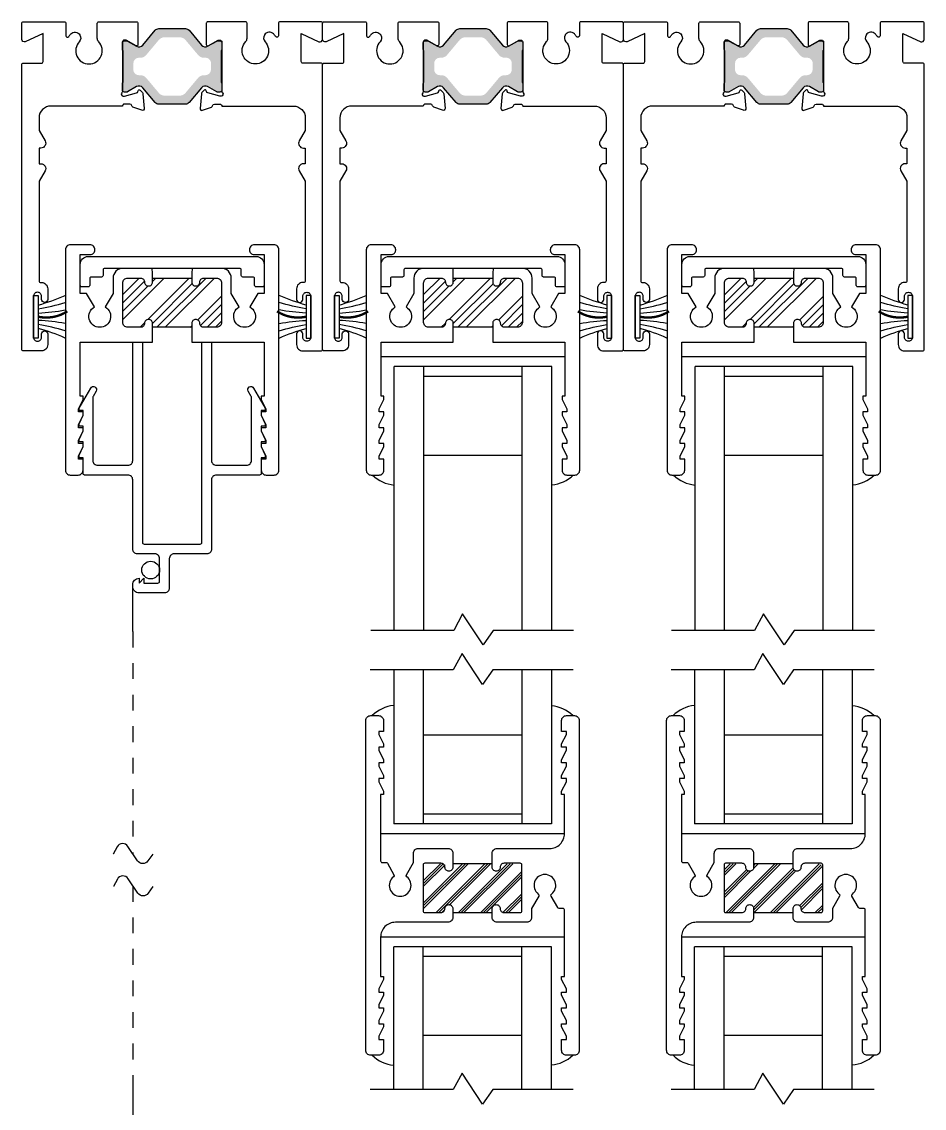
# Model space of a CAD drawing. Extents: x -58 to 121, y -68 to 28.
# Drawn here: x -6.29 to -0.56, y 14.49 to 21.39 of the extents above; entities that cross this region are included whole.
import ezdxf

# ---------------------------------------------------------------- set-up
doc = ezdxf.new("R2010")
doc.units = 0
doc.header["$LTSCALE"] = 0.25
doc.header["$MEASUREMENT"] = 0
doc.linetypes.add('HIDDEN', pattern=[0.375, 0.25, -0.125])
doc.layers.get('0').update_dxf_attribs({"linetype": 'CONTINUOUS'})
for name, color, linetype in [('FRAME', 1, 'CONTINUOUS'), ('GEOMETRY', 7, 'CONTINUOUS'), ('GLASS-VINYL', 7, 'CONTINUOUS'), ('SASH', 5, 'CONTINUOUS'), ('SEAL', 7, 'CONTINUOUS'), ('VENT', 5, 'CONTINUOUS')]:
    doc.layers.add(name, color=color, linetype=linetype)
doc.styles.get("Standard").update_dxf_attribs({"font": 'simplex.shx'})

# ---------------------------------------------------------------- blocks, each defined once
blk = doc.blocks.new('3766 SCREEN ADAPTER')
blk.add_line((0.25, 1.8363), (0.25, 1.544))
blk.add_lwpolyline([(0.21, 1.528), (0.18, 1.498), (0.18, 1.528), (0.09, 1.528, 0.414214), (0.08, 1.518), (0.08, 1.373, 0.414214), (0.11, 1.343), (0.22, 1.343, -0.414214), (0.25, 1.313), (0.25, 0.873, 0.414214), (0.28, 0.843), (0.555, 0.843, -0.414214), (0.565, 0.833), (0.565, 0.733), (0.59, 0.733), (0.59, 0.718), (0.565, 0.663), (0.565, 0.633), (0.59, 0.633), (0.59, 0.618), (0.565, 0.563), (0.565, 0.533), (0.59, 0.533), (0.59, 0.518), (0.565, 0.463), (0.565, 0.433), (0.59, 0.433), (0.59, 0.418), (0.5167, 0.291, -1), (0.482, 0.311), (0.5017, 0.345, 0.131652), (0.503, 0.35), (0.503, 0.75, 0.414214), (0.472, 0.781), (0.28, 0.781, 0.414214), (0.25, 0.751), (0.25, 0), (0.188, 0), (0.188, 1.271, 0.414214), (0.178, 1.281), (-0.178, 1.281, 0.414214), (-0.188, 1.271), (-0.188, 0), (-0.25, 0), (-0.25, 0.751, 0.414214), (-0.28, 0.781), (-0.472, 0.781, 0.414214), (-0.503, 0.75), (-0.503, 0.35, 0.131652), (-0.5017, 0.345), (-0.482, 0.311, -1), (-0.5167, 0.291), (-0.59, 0.418), (-0.59, 0.433), (-0.565, 0.433), (-0.565, 0.463), (-0.59, 0.518), (-0.59, 0.533), (-0.565, 0.533), (-0.565, 0.563), (-0.59, 0.618), (-0.59, 0.633), (-0.565, 0.633), (-0.565, 0.663), (-0.59, 0.718), (-0.59, 0.733), (-0.565, 0.733), (-0.565, 0.833, -0.414214), (-0.555, 0.843), (-0.28, 0.843, 0.414214), (-0.25, 0.873), (-0.25, 1.313, -0.414214), (-0.22, 1.343), (-0.012, 1.343, 0.414214), (0.018, 1.373), (0.018, 1.56, -0.414214), (0.048, 1.59), (0.21, 1.59, -0.414214), (0.25, 1.55), (0.25, 1.538, -0.414214), (0.21, 1.498)], format="xyb", close=True)
blk.add_circle((0.1363, 1.4455), 0.0563)
blk = doc.blocks.new('RALE-SREADER')
at = {"layer": 'GEOMETRY', "color": 1}
blk.add_lwpolyline([(0.135, -0.08), (0.07, -0.08, 0.414214), (0.06, -0.09), (0.06, -0.133, -0.414214), (0.05, -0.143), (0.01, -0.143, -0.414214), (0, -0.133), (0, 0, -0.414214), (0.05, 0.05), (1.116, 0.05, -0.414214), (1.166, 0), (1.166, -0.133, -0.414214), (1.156, -0.143), (1.116, -0.143, -0.414214), (1.106, -0.133), (1.106, -0.09, 0.414214), (1.096, -0.08), (1.031, -0.08, -0.414214), (1.021, -0.07), (1.021, -0.035, 0.414214), (1.011, -0.025), (0.155, -0.025, 0.414214), (0.145, -0.035), (0.145, -0.07, -0.414214)], format="xyb", close=True, dxfattribs=at)
blk = doc.blocks.new('3075 TOP RAIL')
h = blk.add_hatch()
h.set_pattern_fill('ANSI34', scale=0.3, style=0)
h.set_pattern_definition([(45, (-1.25166, -5.8604), (-0.159099, 0.159099), []), (45, (-1.19863, -5.8604), (-0.159099, 0.159099), []), (45, (-1.1456, -5.8604), (-0.159099, 0.159099), []), (45, (-1.09256, -5.8604), (-0.159099, 0.159099), [])])
h.paths.add_polyline_path([(-0.125, 0.312), (-0.125, 0.286, -0.414214), (-0.149, 0.262), (-0.151, 0.262, -0.414214), (-0.175, 0.286), (-0.175, 0.287, 0.414214), (-0.2, 0.312), (-0.282, 0.312, 0.414214), (-0.313, 0.281), (-0.313, 0.031, 0.414214), (-0.282, 0), (-0.2, 0, 0.414214), (-0.175, 0.025, -0.414214), (-0.15, 0.05), (-0.149, 0.05, -0.414214), (-0.125, 0.026), (-0.125, 0), (0.125, 0), (0.125, 0.026, -0.414214), (0.149, 0.05), (0.15, 0.05, -0.414214), (0.175, 0.025, 0.414214), (0.2, 0), (0.282, 0, 0.414214), (0.313, 0.031), (0.313, 0.281, 0.414214), (0.282, 0.312), (0.2, 0.312, 0.414214), (0.175, 0.287), (0.175, 0.286, -0.414214), (0.151, 0.262), (0.149, 0.262, -0.414214), (0.125, 0.286), (0.125, 0.312)])
at = {"color": 7}
for p, q in [((-0.125, 0.312), (0.125, 0.312)), ((0.125, 0), (-0.125, 0))]:
    blk.add_line(p, q, dxfattribs=at)
for points in [[(-0.149, 0.05), (-0.15, 0.05, 0.414214), (-0.175, 0.025, -0.414214), (-0.2, 0), (-0.282, 0, -0.414214), (-0.313, 0.031), (-0.313, 0.281, -0.414214), (-0.282, 0.312), (-0.2, 0.312, -0.414214), (-0.175, 0.287), (-0.175, 0.286, 0.414214), (-0.151, 0.262), (-0.149, 0.262, 0.414214), (-0.125, 0.286), (-0.125, 0.343), (-0.126, 0.374), (-0.156, 0.374), (-0.313, 0.374, 0.414214), (-0.375, 0.312), (-0.375, 0.2145), (-0.4245, 0.1288, -3.732051), (-0.4935, 0.1288), (-0.543, 0.2145), (-0.583, 0.2145), (-0.583, 0.461), (-0.519, 0.461, 0.414214), (-0.49, 0.49), (-0.49, 0.492, 0.414214), (-0.521, 0.523), (-0.646, 0.523, 0.414214), (-0.677, 0.492), (-0.677, -0.906, 0.414214), (-0.646, -0.937), (-0.596, -0.937, 0.414214), (-0.565, -0.906), (-0.565, -0.837), (-0.595, -0.837), (-0.595, -0.817), (-0.565, -0.757), (-0.565, -0.737), (-0.595, -0.737), (-0.595, -0.717), (-0.565, -0.657), (-0.565, -0.637), (-0.595, -0.637), (-0.595, -0.617), (-0.565, -0.557), (-0.565, -0.537), (-0.595, -0.537), (-0.595, -0.517), (-0.565, -0.457), (-0.565, -0.437), (-0.583, -0.437), (-0.583, -0.094), (-0.125, -0.094), (-0.125, 0.026, 0.414214)], [(0.583, -0.437), (0.565, -0.437), (0.565, -0.457), (0.595, -0.517), (0.595, -0.537), (0.565, -0.537), (0.565, -0.557), (0.595, -0.617), (0.595, -0.637), (0.565, -0.637), (0.565, -0.657), (0.595, -0.717), (0.595, -0.737), (0.565, -0.737), (0.565, -0.757), (0.595, -0.817), (0.595, -0.837), (0.565, -0.837), (0.565, -0.906, 0.414214), (0.596, -0.937), (0.646, -0.937, 0.414214), (0.677, -0.906), (0.677, 0.492, 0.414214), (0.646, 0.523), (0.521, 0.523, 0.414214), (0.49, 0.492), (0.49, 0.49, 0.414214), (0.519, 0.461), (0.583, 0.461), (0.583, 0.2145), (0.543, 0.2145), (0.4935, 0.1288, -3.732051), (0.4245, 0.1288), (0.375, 0.2145), (0.375, 0.312, 0.414214), (0.313, 0.374), (0.156, 0.374), (0.127, 0.374), (0.125, 0.343), (0.125, 0.286, 0.414214), (0.149, 0.262), (0.151, 0.262, 0.414214), (0.175, 0.286), (0.175, 0.287, -0.414214), (0.2, 0.312), (0.282, 0.312, -0.414214), (0.313, 0.281), (0.313, 0.031, -0.414214), (0.282, 0), (0.2, 0, -0.414214), (0.175, 0.025, 0.414214), (0.15, 0.05), (0.149, 0.05, 0.414214), (0.125, 0.026), (0.125, -0.094), (0.583, -0.094)]]:
    blk.add_lwpolyline(points, format="xyb", close=True)
blk.add_blockref('RALE-SREADER', (-0.583, 0.399))
blk = doc.blocks.new('3091 MUNTIN BAR')
at = {"linetype": 'Continuous'}
h = blk.add_hatch(dxfattribs=at)
h.set_pattern_fill('PLAST', scale=0.4, angle=45, style=0)
h.set_pattern_definition([(45, (-6.89048, -24.30116), (-0.07071068, 0.07071068), []), (45, (-6.89932, -24.29232), (-0.07071068, 0.07071068), []), (45, (-6.90816, -24.28348), (-0.07071068, 0.07071068), [])])
edge = h.paths.add_edge_path()
edge.add_line((-0.8015, 0.137), (-0.5515, 0.137))
edge.add_line((-0.5515, 0.137), (-0.5515, 0.11))
edge.add_arc((-0.5265, 0.11), 0.025, 180, 364.58122)
edge.add_line((-0.5015, 0.112), (-0.5015, 0.137))
edge.add_line((-0.5015, 0.137), (-0.3945, 0.137))
edge.add_arc((-0.3945, 0.106), 0.031, 0, 90, ccw=False)
edge.add_line((-0.3635, 0.106), (-0.3635, -0.144))
edge.add_arc((-0.3945, -0.144), 0.031, -90, 0, ccw=False)
edge.add_line((-0.3945, -0.175), (-0.5015, -0.175))
edge.add_line((-0.5015, -0.175), (-0.5015, -0.15))
edge.add_arc((-0.5266, -0.15), 0.025, 0, 175.41878)
edge.add_line((-0.5515, -0.148), (-0.5515, -0.175))
edge.add_line((-0.5515, -0.175), (-0.8015, -0.175))
edge.add_line((-0.8015, -0.175), (-0.8015, -0.15))
edge.add_arc((-0.8266, -0.15), 0.025, 0, 175.41878)
edge.add_arc((-0.8812, -0.1456), 0.0297, 278.98642, 355.41878, ccw=False)
edge.add_line((-0.8765, -0.175), (-0.9585, -0.175))
edge.add_arc((-0.9585, -0.144), 0.031, 180, 270, ccw=False)
edge.add_line((-0.9895, -0.144), (-0.9895, 0.106))
edge.add_arc((-0.9585, 0.106), 0.031, 90, 180, ccw=False)
edge.add_line((-0.9585, 0.137), (-0.8515, 0.137))
edge.add_line((-0.8515, 0.137), (-0.8515, 0.112))
edge.add_arc((-0.8265, 0.112), 0.025, 180, 359.99542)
edge.add_line((-0.8015, 0.112), (-0.8015, 0.137))
at = {"color": 7}
for p, q in [((-0.552, 0.137), (-0.802, 0.137)), ((-0.552, -0.175), (-0.802, -0.175))]:
    blk.add_line(p, q, dxfattribs=at)
for points in [[(-0.802, 0.13), (-0.802, 0.115, -0.414214), (-0.827, 0.09), (-0.827, 0.09, -0.414214), (-0.852, 0.115, 0.414214), (-0.877, 0.14), (-0.98, 0.14, 0.414214), (-0.99, 0.13), (-0.99, -0.162, 0.414214), (-0.98, -0.172), (-0.877, -0.172, 0.414214), (-0.852, -0.147), (-0.852, -0.147, -0.414214), (-0.827, -0.122), (-0.827, -0.122, -0.414214), (-0.802, -0.147), (-0.802, -0.203, -0.414214), (-0.833, -0.234), (-1.166, -0.234, 0.414214), (-1.26, -0.328), (-1.26, -0.577), (-1.242, -0.577), (-1.242, -0.597), (-1.272, -0.657), (-1.272, -0.677), (-1.242, -0.677), (-1.242, -0.697), (-1.272, -0.757), (-1.272, -0.777), (-1.242, -0.777), (-1.242, -0.797), (-1.272, -0.857), (-1.272, -0.877), (-1.242, -0.877), (-1.242, -0.897), (-1.272, -0.957), (-1.272, -0.977), (-1.242, -0.977), (-1.242, -1.046, -0.414214), (-1.273, -1.077), (-1.323, -1.077, -0.414214), (-1.354, -1.046), (-1.354, 1.046, -0.414214), (-1.323, 1.077), (-1.273, 1.077, -0.414214), (-1.242, 1.046), (-1.242, 0.977), (-1.272, 0.977), (-1.272, 0.957), (-1.242, 0.897), (-1.242, 0.877), (-1.272, 0.877), (-1.272, 0.857), (-1.242, 0.797), (-1.242, 0.777), (-1.272, 0.777), (-1.272, 0.757), (-1.242, 0.697), (-1.242, 0.677), (-1.272, 0.677), (-1.272, 0.657), (-1.242, 0.597), (-1.242, 0.577), (-1.26, 0.577), (-1.26, 0.1555, 0.414214), (-1.25, 0.1455), (-1.2258, 0.1455, -0.267949), (-1.2171, 0.1405), (-1.1752, 0.0679, -0.377509), (-1.1778, 0.0549, 2.965263), (-1.0942, 0.0549, -0.377509), (-1.0968, 0.0679), (-1.052, 0.1455), (-1.052, 0.203, -0.414214), (-1.021, 0.234), (-0.832, 0.234, -0.414214), (-0.802, 0.204), (-0.802, 0.1225)], [(-0.552, 0.1225), (-0.552, 0.204, -0.414214), (-0.522, 0.234), (-0.188, 0.234, 0.414214), (-0.094, 0.328), (-0.094, 0.577), (-0.112, 0.577), (-0.112, 0.597), (-0.082, 0.657), (-0.082, 0.677), (-0.112, 0.677), (-0.112, 0.697), (-0.082, 0.757), (-0.082, 0.777), (-0.112, 0.777), (-0.112, 0.797), (-0.082, 0.857), (-0.082, 0.877), (-0.112, 0.877), (-0.112, 0.897), (-0.082, 0.957), (-0.082, 0.977), (-0.112, 0.977), (-0.112, 1.046, -0.414214), (-0.081, 1.077), (-0.031, 1.077, -0.414214), (0, 1.046), (0, -1.046, -0.414214), (-0.031, -1.077), (-0.081, -1.077, -0.414214), (-0.112, -1.046), (-0.112, -0.977), (-0.082, -0.977), (-0.082, -0.957), (-0.112, -0.897), (-0.112, -0.877), (-0.082, -0.877), (-0.082, -0.857), (-0.112, -0.797), (-0.112, -0.777), (-0.082, -0.777), (-0.082, -0.757), (-0.112, -0.697), (-0.112, -0.677), (-0.082, -0.677), (-0.082, -0.657), (-0.112, -0.597), (-0.112, -0.577), (-0.094, -0.577), (-0.094, -0.1555, 0.414214), (-0.104, -0.1455), (-0.1282, -0.1455, -0.267949), (-0.1369, -0.1405), (-0.1788, -0.0679, -0.377509), (-0.1762, -0.0549, 2.965263), (-0.2598, -0.0549, -0.377509), (-0.2572, -0.0679), (-0.302, -0.1455), (-0.302, -0.203, -0.414214), (-0.333, -0.234), (-0.521, -0.234, -0.414214), (-0.552, -0.203), (-0.552, -0.147, -0.414214), (-0.527, -0.122, -0.414214), (-0.502, -0.147, 0.414214), (-0.477, -0.172), (-0.374, -0.172, 0.414214), (-0.364, -0.162), (-0.364, 0.13, 0.414214), (-0.374, 0.14), (-0.477, 0.14, 0.414214), (-0.502, 0.115), (-0.502, 0.115, -0.414214), (-0.527, 0.09), (-0.527, 0.09, -0.414214), (-0.552, 0.115), (-0.552, 0.13)]]:
    blk.add_lwpolyline(points, format="xyb")
blk = doc.blocks.new('3700-HEAD')
h = blk.add_hatch(color=7)
h.dxf.hatch_style = 1
h.paths.add_polyline_path([(1.0613, 2.0236, 0.221694), (1.0382, 2.0344), (0.8698, 2.0344, 0.221694), (0.8467, 2.0236), (0.7672, 1.9289, -0.36397), (0.7289, 1.9221), (0.6711, 1.9555, 0.131653), (0.6652, 1.9571), (0.6509, 1.9571, 0.414214), (0.639, 1.9452), (0.639, 1.9022, 0.236168), (0.643, 1.8943), (0.643, 1.6943, 0.236068), (0.639, 1.6864), (0.639, 1.6434, 0.414894), (0.6509, 1.6315), (0.6652, 1.6315, 0.131653), (0.6711, 1.6331), (0.7289, 1.6665, -0.36397), (0.7672, 1.6597), (0.8467, 1.565, 0.221694), (0.8698, 1.5542), (1.0382, 1.5542, 0.221694), (1.0613, 1.565), (1.1408, 1.6597, -0.36397), (1.1791, 1.6665), (1.2369, 1.6331, 0.131653), (1.2428, 1.6315), (1.2571, 1.6315, 0.414214), (1.269, 1.6434), (1.269, 1.6864, 0.23617), (1.265, 1.6943), (1.265, 1.8943, 0.236068), (1.269, 1.9022), (1.269, 1.9452, 0.414948), (1.2571, 1.9571), (1.2428, 1.9571, 0.131653), (1.2369, 1.9555), (1.1791, 1.9221, -0.36397), (1.1408, 1.9289)])
h.paths.add_polyline_path([(1.0384, 1.9624), (1.1188, 1.8666, 0.221696), (1.155, 1.8497), (1.1641, 1.8497, -0.418301), (1.2001, 1.8142), (1.2001, 1.7744, -0.410138), (1.1651, 1.7389), (1.155, 1.7389, 0.221696), (1.1188, 1.722), (1.0384, 1.6262, -0.221696), (1.0023, 1.6093), (0.9057, 1.6093, -0.221696), (0.8696, 1.6262), (0.7892, 1.722, 0.221696), (0.753, 1.7389), (0.7439, 1.7389, -0.418302), (0.7079, 1.7744), (0.7079, 1.8142, -0.410138), (0.7429, 1.8497), (0.753, 1.8497, 0.221696), (0.7892, 1.8666), (0.8696, 1.9624, -0.221696), (0.9057, 1.9793), (1.0023, 1.9793, -0.221696)], flags=16)
for points in [[(0.11, 1.3878), (0.148, 1.322, -0.57735), (0.122, 1.277), (0.11, 1.277), (0.11, 1.177), (0.122, 1.177, -0.57735), (0.148, 1.132), (0.11, 1.0662), (0.11, 0.434, 0.414214), (0.12, 0.424), (0.125, 0.424, -0.414214), (0.165, 0.384), (0.165, 0.317, -0.414214), (0.145, 0.297), (0.1445, 0.297, -0.414214), (0.125, 0.3165), (0.125, 0.3375, 0.414214), (0.1005, 0.362), (0.0995, 0.362, 0.414214), (0.075, 0.3375), (0.075, 0.0765, 0.414214), (0.0995, 0.052), (0.1005, 0.052, 0.414214), (0.125, 0.0765), (0.125, 0.0975, -0.414214), (0.1445, 0.117), (0.1455, 0.117, -0.414214), (0.165, 0.0975), (0.165, 0.03, -0.414214), (0.125, -0.01), (0.01, -0.01, -0.414214), (0, 0), (0, 1.805, -0.414214), (0.01, 1.815), (0.125, 1.815, 0.414214), (0.135, 1.825), (0.135, 2.003), (0.0227, 1.9515, -0.546624), (0, 1.966), (0, 2.068, -0.414214), (0.01, 2.078), (0.2696, 2.078, -0.414214), (0.2796, 2.068), (0.2796, 1.9895, 0.733941), (0.2978, 1.9838, -0.034035), (0.3112, 2.0005, -0.505732), (0.3688, 1.994), (0.3693, 1.9931, -0.327538), (0.3647, 1.9508, 0.652778), (0.4266, 1.81, 0.660027), (0.4873, 1.952, -0.193039), (0.479, 1.9728), (0.479, 2.068, -0.414214), (0.489, 2.078), (0.7273, 2.078, -0.414214), (0.7373, 2.068), (0.7373, 1.9325, -0.585524), (0.7254, 1.9258), (0.6656, 1.9593, 0.137872), (0.6594, 1.961), (0.6507, 1.961, 0.414214), (0.6389, 1.9492), (0.6389, 1.6357, -0.213422), (0.635, 1.6269, 0.6885), (0.6429, 1.6062), (0.6492, 1.6062, 0.065543), (0.6522, 1.6066), (0.7281, 1.627, 0.267949), (0.7364, 1.6353), (0.7376, 1.6398, -0.57735), (0.7508, 1.6433), (0.7651, 1.629, -0.176327), (0.7685, 1.6217), (0.7767, 1.5285, -0.548619), (0.7609, 1.5164), (0.7053, 1.5366, -0.263725), (0.6978, 1.5455, 0.359508), (0.6862, 1.5551), (0.6507, 1.5551, 0.414214), (0.6389, 1.5433), (0.185, 1.5433, 0.414214), (0.11, 1.4683), (0.11, 1.388)], [(1.798, 1.3878), (1.76, 1.322, 0.57735), (1.786, 1.277), (1.798, 1.277), (1.798, 1.177), (1.786, 1.177, 0.57735), (1.76, 1.132), (1.798, 1.0662), (1.798, 0.434, -0.414214), (1.788, 0.424), (1.783, 0.424, 0.414214), (1.743, 0.384), (1.743, 0.317, 0.414214), (1.763, 0.297), (1.7635, 0.297, 0.414214), (1.783, 0.3165), (1.783, 0.3375, -0.414214), (1.8075, 0.362), (1.8085, 0.362, -0.414214), (1.833, 0.3375), (1.833, 0.0765, -0.414214), (1.8085, 0.052), (1.8075, 0.052, -0.414214), (1.783, 0.0765), (1.783, 0.0975, 0.414214), (1.7635, 0.117), (1.7625, 0.117, 0.414214), (1.743, 0.0975), (1.743, 0.03, 0.414214), (1.783, -0.01), (1.898, -0.01, 0.414214), (1.908, 0), (1.908, 1.805, 0.414214), (1.898, 1.815), (1.783, 1.815, -0.414214), (1.773, 1.825), (1.773, 2.003), (1.8853, 1.9515, 0.546624), (1.908, 1.966), (1.908, 2.068, 0.414214), (1.898, 2.078), (1.6384, 2.078, 0.414214), (1.6284, 2.068), (1.6284, 1.9895, -0.733941), (1.6102, 1.9838, 0.034035), (1.5968, 2.0005, 0.505732), (1.5392, 1.994), (1.5387, 1.9931, 0.327538), (1.5433, 1.9508, -0.652778), (1.4814, 1.81, -0.660027), (1.4207, 1.952, 0.193039), (1.429, 1.9728), (1.429, 2.068, 0.414214), (1.419, 2.078), (1.1807, 2.078, 0.414214), (1.1707, 2.068), (1.1707, 1.9325, 0.585524), (1.1826, 1.9258), (1.2424, 1.9593, -0.137872), (1.2486, 1.961), (1.2573, 1.961, -0.414214), (1.2691, 1.9492), (1.2691, 1.6357, 0.213422), (1.273, 1.6269, -0.6885), (1.2651, 1.6062), (1.2588, 1.6062, -0.065543), (1.2558, 1.6066), (1.1799, 1.627, -0.267949), (1.1716, 1.6353), (1.1704, 1.6398, 0.57735), (1.1572, 1.6433), (1.1429, 1.629, 0.176327), (1.1395, 1.6217), (1.1313, 1.5285, 0.548619), (1.1471, 1.5164), (1.2027, 1.5366, 0.263725), (1.2102, 1.5455, -0.359508), (1.2218, 1.5551), (1.2573, 1.5551, -0.414214), (1.2691, 1.5433), (1.723, 1.5433, -0.414214), (1.798, 1.4683), (1.798, 1.388)]]:
    blk.add_lwpolyline(points, format="xyb")
at = {"color": 7}
blk.add_lwpolyline([(0.7289, 1.9221, 0.36397), (0.7672, 1.9289), (0.8467, 2.0236, -0.221694), (0.8698, 2.0344), (1.0382, 2.0344, -0.221694), (1.0613, 2.0236), (1.1408, 1.9289, 0.36397), (1.1791, 1.9221), (1.2369, 1.9555, -0.131653), (1.2428, 1.9571), (1.2571, 1.9571, -0.414214), (1.269, 1.9452), (1.269, 1.9022, -0.236068), (1.265, 1.8943), (1.265, 1.6943, -0.236068), (1.269, 1.6864), (1.269, 1.6434, -0.414214), (1.2571, 1.6315), (1.2428, 1.6315, -0.131653), (1.2369, 1.6331), (1.1791, 1.6665, 0.36397), (1.1408, 1.6597), (1.0613, 1.565, -0.221694), (1.0382, 1.5542), (0.8698, 1.5542, -0.221694), (0.8467, 1.565), (0.7672, 1.6597, 0.36397), (0.7289, 1.6665), (0.6711, 1.6331, -0.131653), (0.6652, 1.6315), (0.6509, 1.6315, -0.414214), (0.639, 1.6434), (0.639, 1.6864, -0.236068), (0.643, 1.6943), (0.643, 1.8943, -0.236068), (0.639, 1.9022), (0.639, 1.9452, -0.414214), (0.6509, 1.9571), (0.6652, 1.9571, -0.131653), (0.6711, 1.9555)], format="xyb", close=True, dxfattribs=at)
blk = doc.blocks.new('*U98')
for centre, radius, start, end in [((-0.3364, 1.3746), 1.3511, 285.73333, 293.43682), ((-0.2136, 1.4582), 1.4297, 279.81028, 286.85791), ((-0.0379, 1.3937), 1.3719, 272.83772, 280.03011), ((-0.0379, -1.3937), 1.3719, 79.96989, 87.16228), ((-0.2136, -1.4582), 1.4297, 73.14209, 80.18972), ((-0.3364, -1.3746), 1.3511, 66.56318, 74.26667)]:
    blk.add_arc(centre, radius, start, end)
at = {"layer": 'SEAL'}
blk.add_lwpolyline([(0, -0.135), (0, 0.135), (0.03, 0.135), (0.03, -0.135)], close=True, dxfattribs=at)
at = {"layer": 'SEAL', "const_width": 0.015}
blk.add_lwpolyline([(0.03, 0, 0.199044), (0.2141, 0.0342)], format="xyb", dxfattribs=at)
at = {"flags": 9}
for tag, p in [('MANUFACTURER_PART_#', (0, -0.1988)), ('FLEETWOOD_PART_#', (-0.0006, -0.2487))]:
    blk.add_attdef(tag, p, '', height=0.0312, dxfattribs=at)

msp = doc.modelspace()

# ---------------------------------------------------------------- linework, layer by layer
at = {"layer": 'GLASS-VINYL'}
for p, q in [((-2.8416, 19.2605), (-4.0076, 19.2605)), ((-0.9336, 19.2605), (-2.0996, 19.2605)), ((-3.9246, 17.5256), (-3.9246, 19.1985)), ((-2.9246, 19.1985), (-3.9246, 19.1985)), ((-3.7371, 17.5256), (-3.7371, 19.1985)), ((-3.1121, 17.5256), (-3.1121, 19.1985)), ((-2.9246, 17.5256), (-2.9246, 19.1985)), ((-2.0166, 17.5256), (-2.0166, 19.1985)), ((-1.0166, 19.1985), (-2.0166, 19.1985)), ((-1.8291, 17.5256), (-1.8291, 19.1985)), ((-1.2041, 17.5256), (-1.2041, 19.1985)), ((-1.0166, 17.5256), (-1.0166, 19.1985)), ((-3.1121, 19.1365), (-3.7371, 19.1365)), ((-1.2041, 19.1365), (-1.8291, 19.1365)), ((-3.1121, 18.6355), (-3.7371, 18.6355)), ((-1.2041, 18.6355), (-1.8291, 18.6355)), ((-3.9277, 17.2756), (-3.9277, 16.2979)), ((-3.7402, 17.2756), (-3.7402, 16.2979)), ((-3.1152, 17.2756), (-3.1152, 16.2979)), ((-2.9277, 17.2756), (-2.9277, 16.2979)), ((-2.0197, 17.2756), (-2.0197, 16.2979)), ((-1.8322, 17.2756), (-1.8322, 16.2979)), ((-1.2072, 17.2756), (-1.2072, 16.2979)), ((-1.0197, 17.2756), (-1.0197, 16.2979)), ((-3.1152, 16.8609), (-3.7402, 16.8609)), ((-1.2072, 16.8609), (-1.8322, 16.8609)), ((-3.1152, 16.3599), (-3.7402, 16.3599)), ((-1.2072, 16.3599), (-1.8322, 16.3599)), ((-2.9277, 16.2979), (-3.9277, 16.2979)), ((-1.0197, 16.2979), (-2.0197, 16.2979)), ((-2.8446, 16.2359), (-4.0106, 16.2359)), ((-0.9366, 16.2359), (-2.1026, 16.2359)), ((-2.8446, 15.5809), (-4.0106, 15.5809)), ((-0.9366, 15.5809), (-2.1026, 15.5809)), ((-3.9277, 14.6139), (-3.9277, 15.5189)), ((-2.9277, 15.5189), (-3.9277, 15.5189)), ((-3.7402, 14.6139), (-3.7402, 15.5189)), ((-3.1152, 14.6139), (-3.1152, 15.5189)), ((-2.9277, 14.6139), (-2.9277, 15.5189)), ((-2.0197, 14.6139), (-2.0197, 15.5189)), ((-1.0197, 15.5189), (-2.0197, 15.5189)), ((-1.8322, 14.6139), (-1.8322, 15.5189)), ((-1.2072, 14.6139), (-1.2072, 15.5189)), ((-1.0197, 14.6139), (-1.0197, 15.5189)), ((-3.1152, 15.4569), (-3.7402, 15.4569)), ((-1.2072, 15.4569), (-1.8322, 15.4569)), ((-3.1152, 14.9559), (-3.7402, 14.9559)), ((-1.2072, 14.9559), (-1.8322, 14.9559))]:
    msp.add_line(p, q, dxfattribs=at)
for points in [[(-2.7862, 17.5256), (-3.2966, 17.5256), (-3.3602, 17.4333), (-3.4908, 17.6298), (-3.5466, 17.5256), (-4.0731, 17.5256)], [(-0.8782, 17.5256), (-1.3886, 17.5256), (-1.4522, 17.4333), (-1.5828, 17.6298), (-1.6386, 17.5256), (-2.1651, 17.5256)], [(-2.7893, 17.2756), (-3.2996, 17.2756), (-3.3633, 17.1833), (-3.4938, 17.3798), (-3.5496, 17.2756), (-4.0761, 17.2756)], [(-0.8813, 17.2756), (-1.3916, 17.2756), (-1.4553, 17.1833), (-1.5858, 17.3798), (-1.6416, 17.2756), (-2.1681, 17.2756)], [(-2.7893, 14.6139), (-3.2996, 14.6139), (-3.3633, 14.5216), (-3.4938, 14.7181), (-3.5496, 14.6139), (-4.0761, 14.6139)], [(-0.8813, 14.6139), (-1.3916, 14.6139), (-1.4553, 14.5216), (-1.5858, 14.7181), (-1.6416, 14.6139), (-2.1681, 14.6139)]]:
    msp.add_lwpolyline(points, dxfattribs=at)
for centre, start, end in [((-3.9063, 18.6654), 224.93563, 265.18226), ((-2.941, 18.6675), 274.28075, 314.25264), ((-1.9983, 18.6654), 224.93563, 265.18226), ((-1.033, 18.6675), 274.28075, 314.25264), ((-3.9093, 16.831), 94.81774, 135.06437), ((-2.944, 16.8289), 45.74736, 85.71925), ((-2.0013, 16.831), 94.81774, 135.06437), ((-1.036, 16.8289), 45.74736, 85.71925), ((-3.9093, 14.9858), 224.93563, 265.18226), ((-2.944, 14.9879), 274.28075, 314.25264), ((-2.0013, 14.9858), 224.93563, 265.18226), ((-1.036, 14.9879), 274.28075, 314.25264)]:
    msp.add_arc(centre, 0.2185, start, end, dxfattribs=at)
at = {"layer": 'SASH', "linetype": 'HIDDEN'}
for p, q in [((-5.5826, 17.5177), (-5.5826, 16.1101)), ((-5.5811, 15.905), (-5.5811, 14.6286))]:
    msp.add_line(p, q, dxfattribs=at)
at = {"layer": 'SASH'}
for points in [[(-5.4558, 16.1073), (-5.4558, 16.1073), (-5.486, 16.0637, -0.530591), (-5.5522, 16.0643), (-5.613, 16.1559, 0.567229), (-5.6816, 16.1526), (-5.7058, 16.1073), (-5.7058, 16.1073)], [(-5.4543, 15.9023), (-5.4543, 15.9023), (-5.4845, 15.8586, -0.530591), (-5.5507, 15.8592), (-5.6115, 15.9508, 0.567229), (-5.6801, 15.9476), (-5.7043, 15.9023), (-5.7043, 15.9023)]]:
    msp.add_lwpolyline(points, format="xyb", dxfattribs=at)

# ---------------------------------------------------------------- block references
at = {"layer": 'FRAME'}
for p in [(-6.2866, 19.3081), (-4.3786, 19.3081), (-2.4706, 19.3081)]:
    msp.add_blockref('3700-HEAD', p, dxfattribs=at)
at = {"layer": 'SASH', "rotation": 180}
msp.add_blockref('3766 SCREEN ADAPTER', (-5.3326, 19.354), dxfattribs=at)
at = {"layer": 'SASH', "xscale": -1}
msp.add_blockref('3766 SCREEN ADAPTER', (-5.3311, 12.7923), dxfattribs=at)
at = {"layer": 'SEAL'}
for p in [(-6.2116, 19.5151), (-4.3036, 19.5151), (-2.3956, 19.5151)]:
    msp.add_blockref('*U98', p, dxfattribs=at)
at = {"layer": 'SEAL', "xscale": -1}
for p in [(-4.4536, 19.5151), (-2.5456, 19.5151), (-0.6376, 19.5151)]:
    msp.add_blockref('*U98', p, dxfattribs=at)
at = {"layer": 'VENT'}
for name, p in [('3075 TOP RAIL', (-5.3326, 19.448)), ('3075 TOP RAIL', (-3.4246, 19.448)), ('3075 TOP RAIL', (-1.5166, 19.448)), ('3091 MUNTIN BAR', (-2.7506, 15.9084)), ('3091 MUNTIN BAR', (-0.8426, 15.9084))]:
    msp.add_blockref(name, p, dxfattribs=at)

doc.saveas('drawing.dxf')
